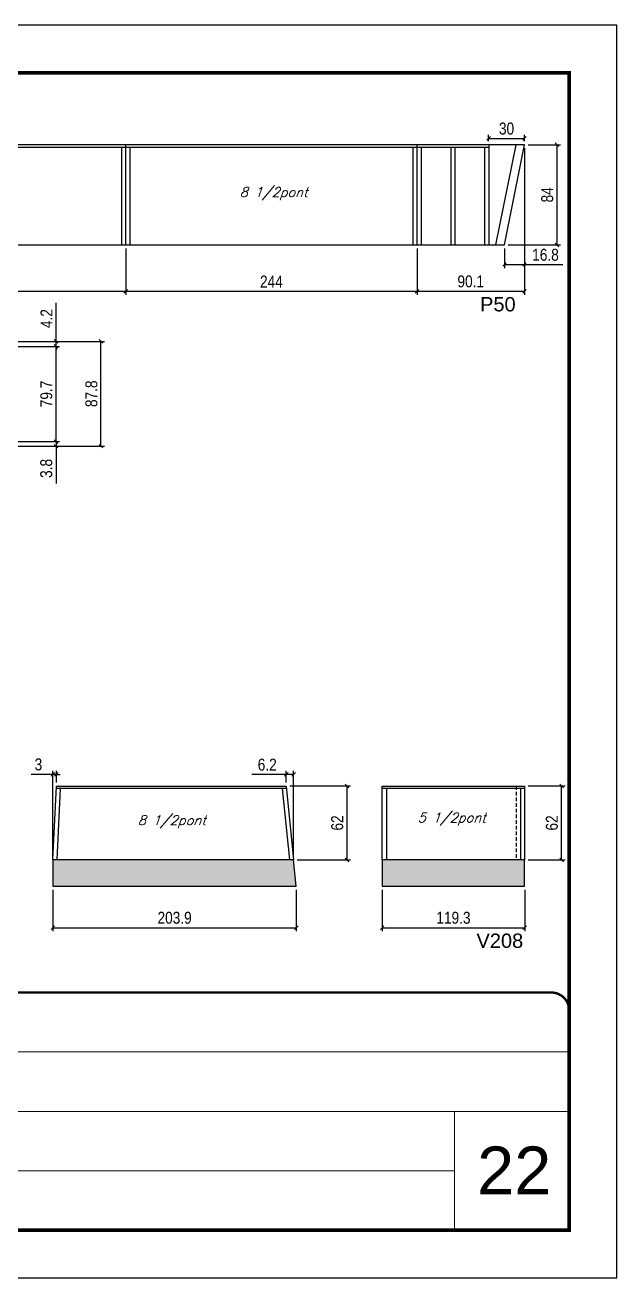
# Model space of a CAD drawing. Extents: x 3309 to 9590, y -2522 to 15424.
# Drawn here: x 5897 to 6393, y 7815 to 8865 of the extents above; entities that cross this region are included whole.
import ezdxf

# ---------------------------------------------------------------- set-up
doc = ezdxf.new("R2010")
doc.units = 0
for name, pattern in [('CONTINUO', [0]), ('DASHED', [0.75, 0.5, -0.25]), ('HIDDEN2', [4.7625, 3.175, -1.5875])]:
    doc.linetypes.add(name, pattern=pattern)
for name, color, linetype in [('5', 5, 'Continuous'), ('COTA', 241, 'Continuous'), ('Painéis', 200, 'Continuous'), ('SARR_2.2x7', 40, 'Continuous'), ('SARR_3.5x7', 81, 'Continuous'), ('texto', 7, 'Continuous')]:
    doc.layers.add(name, color=color, linetype=linetype)
for name, color, linetype, lineweight in [('CARIMBO', 255, 'Continuous', 9), ('Folhas', 255, 'Continuous', 9), ('SARRAFO DE PRESSAO', 251, 'DASHED', 9)]:
    doc.layers.add(name, color=color, linetype=linetype, lineweight=lineweight)
doc.layers.add('Laje_Perimetro', color=7, linetype='Continuous', plot=False)
doc.styles.add('ARIAL', font='arial.ttf')
doc.styles.add('COTA TECNICA', font='techl___.ttf', dxfattribs={"height": 10})
doc.styles.add('Romans', font='romans.shx')
doc.styles.get("Standard").update_dxf_attribs({"font": 'arial.ttf'})
doc.styles.add('Tecnologia', font='')
doc.styles.get('Tecnologia').set_extended_font_data('Forgotten Futurist')
doc.dimstyles.new('PAINEL', dxfattribs={"dimtxt": 10, "dimasz": 3, "dimexe": 3, "dimexo": 3, "dimgap": 3, "dimtad": 1, "dimdec": 1, "dimzin": 12, "dimdsep": 46, "dimtxsty": 'COTA TECNICA', "dimblk1": 'OBLIQUE', "dimblk2": 'OBLIQUE', "dimsah": 1, "dimcen": 0.9, "dimclrd": 4, "dimclre": 4, "dimclrt": 240, "dimadec": 1, "dimazin": 3, "dimtfac": 1, "dimtdec": 1, "dimtmove": 0, "dimatfit": 3, "dimfxl": 1, "dimtolj": 1, "dimtzin": 12, "dimarcsym": 0})

# ---------------------------------------------------------------- blocks, each defined once
blk = doc.blocks.new('9999999999')
at = {"color": 30, "linetype": 'CONTINUO'}
for p, q in [((98564.6, 34230.2), (98564.6, 34429.4)), ((98564.6, 34379.6), (99584, 34379.6)), ((98564.6, 34329.8), (99488, 34329.8)), ((99584, 34329.8), (99488, 34329.8)), ((99488, 34329.8), (99488, 34230.2)), ((98564.6, 34280), (99488, 34280))]:
    blk.add_line(p, q, dxfattribs=at)
at = {"color": 30, "linetype": 'CONTINUO', "const_width": 2}
blk.add_lwpolyline([(99584, 34230.2), (99584, 34414.4, 0.414214), (99569, 34429.4), (98229, 34429.4, 0.414214), (98214, 34414.4), (98214, 34245.2, 0.414214), (98229, 34230.2), (99584, 34230.2)], format="xyb", dxfattribs=at)
at = {"layer": 'Folhas'}
blk.add_lwpolyline([(98139, 34190.2), (99624, 34190.2), (99624, 35240.2), (98139, 35240.2)], close=True, dxfattribs=at)
at = {"layer": 'Folhas', "color": 30, "const_width": 3}
blk.add_lwpolyline([(98214, 34230.2), (99584, 34230.2), (99584, 35200.2), (98214, 35200.2)], close=True, dxfattribs=at)
at = {"color": 7, "linetype": 'Continuous', "ltscale": 5, "style": 'ARIAL'}
for s, height, p in [('SKR', 15.48, (98837.7, 34393.1)), ('LEAF LOEFGREN', 15.483, (98837.7, 34343.3)), ('2° SUBSOLO INFERIOR', 15.483, (98837.7, 34293.5)), ('NOVA SISTEMAS CONSTRUTIVOS', 11.059, (98263.2, 34267.2)), ('LATERAIS DE VIGAS', 15.483, (98837.7, 34243.7))]:
    blk.add_text(s, height=height, dxfattribs=at).set_placement(p)
at = {"layer": 'Folhas', "color": 7, "style": 'Tecnologia', "width": 1.5}
for s, p in [('CLIENTE:', (98573.7, 34397.2)), ('OBRA:', (98573.7, 34347.3)), ('PAVIMENTO:', (98573.7, 34297.5)), ('PROJETO:', (98573.7, 34247.7))]:
    blk.add_text(s, height=14, dxfattribs=at).set_placement(p)
blk = doc.blocks.new('_Oblique')
at = {"color": 0, "linetype": 'ByBlock', "lineweight": -2}
blk.add_line((-0.5, -0.5), (0.5, 0.5), dxfattribs=at)
blk = doc.blocks.new('*D1701')
at = {"layer": 'COTA', "color": 4, "lineweight": -2, "transparency": 16777216}
for p, q in [((5737.4, 8677.7), (5737.4, 8638.9)), ((5981.4, 8677.7), (5981.4, 8638.9)), ((5737.4, 8641.9), (5981.4, 8641.9))]:
    blk.add_line(p, q, dxfattribs=at)
at = {"layer": 'Defpoints', "color": 0, "transparency": 16777216}
for p in [(5737.4, 8680.7), (5981.4, 8680.7), (5981.4, 8641.9)]:
    blk.add_point(p, dxfattribs=at)
at = {"layer": 'COTA', "color": 4, "lineweight": -2, "transparency": 16777216, "xscale": 3, "yscale": 3, "zscale": 3, "rotation": 180}
blk.add_blockref('_Oblique', (5737.4, 8641.9), dxfattribs=at)
at = {"layer": 'COTA', "color": 4, "lineweight": -2, "transparency": 16777216, "xscale": 3, "yscale": 3, "zscale": 3}
blk.add_blockref('_Oblique', (5981.4, 8641.9), dxfattribs=at)
at = {"layer": 'COTA', "color": 240, "transparency": 16777216, "insert": (5859.4, 8650), "char_height": 10, "attachment_point": 5, "style": 'COTA TECNICA'}
blk.add_mtext('\\A1;244', dxfattribs=at)
blk = doc.blocks.new('*D1702')
at = {"layer": 'COTA', "color": 4, "lineweight": -2, "transparency": 16777216}
for p, q in [((5981.4, 8677.7), (5981.4, 8638.9)), ((6225.4, 8677.7), (6225.4, 8638.9)), ((5981.4, 8641.9), (6225.4, 8641.9))]:
    blk.add_line(p, q, dxfattribs=at)
at = {"layer": 'Defpoints', "color": 0, "transparency": 16777216}
for p in [(5981.4, 8680.7), (6225.4, 8680.7), (6225.4, 8641.9)]:
    blk.add_point(p, dxfattribs=at)
at = {"layer": 'COTA', "color": 4, "lineweight": -2, "transparency": 16777216, "xscale": 3, "yscale": 3, "zscale": 3, "rotation": 180}
blk.add_blockref('_Oblique', (5981.4, 8641.9), dxfattribs=at)
at = {"layer": 'COTA', "color": 4, "lineweight": -2, "transparency": 16777216, "xscale": 3, "yscale": 3, "zscale": 3}
blk.add_blockref('_Oblique', (6225.4, 8641.9), dxfattribs=at)
at = {"layer": 'COTA', "color": 240, "transparency": 16777216, "insert": (6103.4, 8650), "char_height": 10, "attachment_point": 5, "style": 'COTA TECNICA'}
blk.add_mtext('\\A1;244', dxfattribs=at)
blk = doc.blocks.new('*D1703')
at = {"layer": 'COTA', "color": 4, "lineweight": -2, "transparency": 16777216}
for p, q in [((6315.4, 8761.7), (6315.4, 8638.9)), ((6225.4, 8677.7), (6225.4, 8638.9)), ((6225.4, 8641.9), (6315.4, 8641.9))]:
    blk.add_line(p, q, dxfattribs=at)
at = {"layer": 'Defpoints', "color": 0, "transparency": 16777216}
for p in [(6315.4, 8764.7), (6225.4, 8680.7), (6315.4, 8641.9)]:
    blk.add_point(p, dxfattribs=at)
at = {"layer": 'COTA', "color": 4, "lineweight": -2, "transparency": 16777216, "xscale": 3, "yscale": 3, "zscale": 3, "rotation": 180}
blk.add_blockref('_Oblique', (6225.4, 8641.9), dxfattribs=at)
at = {"layer": 'COTA', "color": 4, "lineweight": -2, "transparency": 16777216, "xscale": 3, "yscale": 3, "zscale": 3}
blk.add_blockref('_Oblique', (6315.4, 8641.9), dxfattribs=at)
at = {"layer": 'COTA', "color": 240, "transparency": 16777216, "insert": (6270.4, 8650.1), "char_height": 10, "attachment_point": 5, "style": 'COTA TECNICA'}
blk.add_mtext('\\A1;90.1', dxfattribs=at)
blk = doc.blocks.new('*D1705')
at = {"layer": 'COTA', "color": 4, "lineweight": -2, "transparency": 16777216}
for p, q in [((6315.4, 8761.7), (6315.4, 8661.3)), ((6298.7, 8677.7), (6298.7, 8661.3)), ((6298.7, 8664.3), (6315.4, 8664.3)), ((6315.4, 8664.3), (6347.5, 8664.3))]:
    blk.add_line(p, q, dxfattribs=at)
at = {"layer": 'Defpoints', "color": 0, "transparency": 16777216}
for p in [(6315.4, 8764.7), (6298.7, 8680.7), (6315.4, 8664.3)]:
    blk.add_point(p, dxfattribs=at)
at = {"layer": 'COTA', "color": 4, "lineweight": -2, "transparency": 16777216, "xscale": 3, "yscale": 3, "zscale": 3, "rotation": 180}
blk.add_blockref('_Oblique', (6298.7, 8664.3), dxfattribs=at)
at = {"layer": 'COTA', "color": 4, "lineweight": -2, "transparency": 16777216, "xscale": 3, "yscale": 3, "zscale": 3}
blk.add_blockref('_Oblique', (6315.4, 8664.3), dxfattribs=at)
at = {"layer": 'COTA', "color": 240, "transparency": 16777216, "insert": (6333, 8672.4), "char_height": 10, "attachment_point": 5, "style": 'COTA TECNICA'}
blk.add_mtext('\\A1;16.8', dxfattribs=at)
blk = doc.blocks.new('*D1706')
at = {"layer": 'COTA', "color": 4, "lineweight": -2, "transparency": 16777216}
for p, q in [((6285.4, 8767.7), (6285.4, 8773)), ((6285.4, 8770), (6315.4, 8770)), ((6315.4, 8767.7), (6315.4, 8773))]:
    blk.add_line(p, q, dxfattribs=at)
at = {"layer": 'Defpoints', "color": 0, "transparency": 16777216}
for p in [(6315.4, 8770), (6285.4, 8764.7), (6315.4, 8764.7)]:
    blk.add_point(p, dxfattribs=at)
at = {"layer": 'COTA', "color": 4, "lineweight": -2, "transparency": 16777216, "xscale": 3, "yscale": 3, "zscale": 3, "rotation": 180}
blk.add_blockref('_Oblique', (6285.4, 8770), dxfattribs=at)
at = {"layer": 'COTA', "color": 4, "lineweight": -2, "transparency": 16777216, "xscale": 3, "yscale": 3, "zscale": 3}
blk.add_blockref('_Oblique', (6315.4, 8770), dxfattribs=at)
at = {"layer": 'COTA', "color": 240, "transparency": 16777216, "insert": (6300.4, 8778.2), "char_height": 10, "attachment_point": 5, "style": 'COTA TECNICA'}
blk.add_mtext('\\A1;30', dxfattribs=at)
blk = doc.blocks.new('*D1717')
at = {"layer": 'COTA', "color": 4, "lineweight": -2, "transparency": 16777216}
for p, q in [((5823.7, 8515.9), (5926, 8515.9)), ((5923, 8515.9), (5923, 8518.9)), ((5923, 8515.9), (5923, 8512.1)), ((5862.1, 8512.1), (5926, 8512.1)), ((5923, 8512.1), (5923, 8480.7))]:
    blk.add_line(p, q, dxfattribs=at)
at = {"layer": 'Defpoints', "color": 0, "transparency": 16777216}
for p in [(5820.7, 8515.9), (5859.1, 8512.1), (5923, 8512.1)]:
    blk.add_point(p, dxfattribs=at)
at = {"layer": 'COTA', "color": 4, "lineweight": -2, "transparency": 16777216, "xscale": 3, "yscale": 3, "zscale": 3}
for p, rotation in [((5923, 8515.9), 270), ((5923, 8512.1), 90)]:
    blk.add_blockref('_Oblique', p, dxfattribs=dict(at, rotation=rotation))
at = {"layer": 'COTA', "color": 240, "transparency": 16777216, "insert": (5914.8, 8493.4), "char_height": 10, "attachment_point": 5, "rotation": 90, "style": 'COTA TECNICA'}
blk.add_mtext('\\A1;3.8', dxfattribs=at)
blk = doc.blocks.new('*D1718')
at = {"layer": 'COTA', "color": 4, "lineweight": -2, "transparency": 16777216}
for p, q in [((5870.4, 8595.7), (5926, 8595.7)), ((5923, 8515.9), (5923, 8595.7)), ((5823.7, 8515.9), (5926, 8515.9))]:
    blk.add_line(p, q, dxfattribs=at)
at = {"layer": 'Defpoints', "color": 0, "transparency": 16777216}
for p in [(5867.4, 8595.7), (5923, 8595.7), (5820.7, 8515.9)]:
    blk.add_point(p, dxfattribs=at)
at = {"layer": 'COTA', "color": 4, "lineweight": -2, "transparency": 16777216, "xscale": 3, "yscale": 3, "zscale": 3}
for p, rotation in [((5923, 8595.7), 90), ((5923, 8515.9), 270)]:
    blk.add_blockref('_Oblique', p, dxfattribs=dict(at, rotation=rotation))
at = {"layer": 'COTA', "color": 240, "transparency": 16777216, "insert": (5914.9, 8555.8), "char_height": 10, "attachment_point": 5, "rotation": 90, "style": 'COTA TECNICA'}
blk.add_mtext('\\A1;79.7', dxfattribs=at)
blk = doc.blocks.new('*D1720')
at = {"layer": 'COTA', "color": 4, "lineweight": -2, "transparency": 16777216}
for p, q in [((5923, 8599.9), (5923, 8632.1)), ((5828, 8599.9), (5926, 8599.9)), ((5923, 8595.7), (5923, 8599.9)), ((5870.4, 8595.7), (5926, 8595.7)), ((5923, 8595.7), (5923, 8592.7))]:
    blk.add_line(p, q, dxfattribs=at)
at = {"layer": 'Defpoints', "color": 0, "transparency": 16777216}
for p in [(5825, 8599.9), (5923, 8599.9), (5867.4, 8595.7)]:
    blk.add_point(p, dxfattribs=at)
at = {"layer": 'COTA', "color": 4, "lineweight": -2, "transparency": 16777216, "xscale": 3, "yscale": 3, "zscale": 3}
for p, rotation in [((5923, 8599.9), 270), ((5923, 8595.7), 90)]:
    blk.add_blockref('_Oblique', p, dxfattribs=dict(at, rotation=rotation))
at = {"layer": 'COTA', "color": 240, "transparency": 16777216, "insert": (5915, 8619), "char_height": 10, "attachment_point": 5, "rotation": 90, "style": 'COTA TECNICA'}
blk.add_mtext('\\A1;4.2', dxfattribs=at)
blk = doc.blocks.new('*D1721')
at = {"layer": 'COTA', "color": 4, "lineweight": -2, "transparency": 16777216}
for p, q in [((5828, 8599.9), (5963.6, 8599.9)), ((5960.6, 8512.1), (5960.6, 8599.9)), ((5862.1, 8512.1), (5963.6, 8512.1))]:
    blk.add_line(p, q, dxfattribs=at)
at = {"layer": 'Defpoints', "color": 0, "transparency": 16777216}
for p in [(5825, 8599.9), (5960.6, 8599.9), (5859.1, 8512.1)]:
    blk.add_point(p, dxfattribs=at)
at = {"layer": 'COTA', "color": 4, "lineweight": -2, "transparency": 16777216, "xscale": 3, "yscale": 3, "zscale": 3}
for p, rotation in [((5960.6, 8599.9), 90), ((5960.6, 8512.1), 270)]:
    blk.add_blockref('_Oblique', p, dxfattribs=dict(at, rotation=rotation))
at = {"layer": 'COTA', "color": 240, "transparency": 16777216, "insert": (5952.6, 8556), "char_height": 10, "attachment_point": 5, "rotation": 90, "style": 'COTA TECNICA'}
blk.add_mtext('\\A1;87.8', dxfattribs=at)
blk = doc.blocks.new('*D1726')
at = {"layer": 'COTA', "color": 4, "lineweight": -2, "transparency": 16777216}
for p, q in [((6318.4, 8764.7), (6345.6, 8764.7)), ((6342.6, 8764.7), (6342.6, 8680.7)), ((6301.7, 8680.7), (6345.6, 8680.7))]:
    blk.add_line(p, q, dxfattribs=at)
at = {"layer": 'Defpoints', "color": 0, "transparency": 16777216}
for p in [(6315.4, 8764.7), (6298.7, 8680.7), (6342.6, 8680.7)]:
    blk.add_point(p, dxfattribs=at)
at = {"layer": 'COTA', "color": 4, "lineweight": -2, "transparency": 16777216, "xscale": 3, "yscale": 3, "zscale": 3}
for p, rotation in [((6342.6, 8764.7), 90), ((6342.6, 8680.7), 270)]:
    blk.add_blockref('_Oblique', p, dxfattribs=dict(at, rotation=rotation))
at = {"layer": 'COTA', "color": 240, "transparency": 16777216, "insert": (6334.5, 8722.7), "char_height": 10, "attachment_point": 5, "rotation": 90, "style": 'COTA TECNICA'}
blk.add_mtext('\\A1;84', dxfattribs=at)
blk = doc.blocks.new('*D1830')
at = {"layer": 'COTA', "color": 4, "lineweight": -2, "transparency": 16777216}
for p, q in [((6318.6, 8227.3), (6349.5, 8227.3)), ((6346.5, 8165.3), (6346.5, 8227.3)), ((6318.6, 8165.3), (6349.5, 8165.3))]:
    blk.add_line(p, q, dxfattribs=at)
at = {"layer": 'Defpoints', "color": 0, "transparency": 16777216}
for p in [(6315.6, 8227.3), (6346.5, 8227.3), (6315.6, 8165.3)]:
    blk.add_point(p, dxfattribs=at)
at = {"layer": 'COTA', "color": 4, "lineweight": -2, "transparency": 16777216, "xscale": 3, "yscale": 3, "zscale": 3}
for p, rotation in [((6346.5, 8227.3), 90), ((6346.5, 8165.3), 270)]:
    blk.add_blockref('_Oblique', p, dxfattribs=dict(at, rotation=rotation))
at = {"layer": 'COTA', "color": 240, "transparency": 16777216, "insert": (6338.4, 8196.3), "char_height": 10, "attachment_point": 5, "rotation": 90, "style": 'COTA TECNICA'}
blk.add_mtext('\\A1;62', dxfattribs=at)
blk = doc.blocks.new('*D1851')
at = {"layer": 'COTA', "color": 4, "lineweight": -2, "transparency": 16777216}
for p, q in [((5920.3, 8140.3), (5920.3, 8105.5)), ((6124.2, 8140.3), (6124.2, 8105.5)), ((5920.3, 8108.5), (6124.2, 8108.5))]:
    blk.add_line(p, q, dxfattribs=at)
at = {"layer": 'Defpoints', "color": 0, "transparency": 16777216}
for p in [(5920.3, 8143.3), (6124.2, 8143.3), (6124.2, 8108.5)]:
    blk.add_point(p, dxfattribs=at)
at = {"layer": 'COTA', "color": 4, "lineweight": -2, "transparency": 16777216, "xscale": 3, "yscale": 3, "zscale": 3, "rotation": 180}
blk.add_blockref('_Oblique', (5920.3, 8108.5), dxfattribs=at)
at = {"layer": 'COTA', "color": 4, "lineweight": -2, "transparency": 16777216, "xscale": 3, "yscale": 3, "zscale": 3}
blk.add_blockref('_Oblique', (6124.2, 8108.5), dxfattribs=at)
at = {"layer": 'COTA', "color": 240, "transparency": 16777216, "insert": (6022.3, 8116.8), "char_height": 10, "attachment_point": 5, "style": 'COTA TECNICA'}
blk.add_mtext('\\A1;203.9', dxfattribs=at)
blk = doc.blocks.new('*D1852')
at = {"layer": 'COTA', "color": 4, "lineweight": -2, "transparency": 16777216}
for p, q in [((6118.8, 8227.3), (6169.7, 8227.3)), ((6166.7, 8227.3), (6166.7, 8165.3)), ((6125, 8165.3), (6169.7, 8165.3))]:
    blk.add_line(p, q, dxfattribs=at)
at = {"layer": 'Defpoints', "color": 0, "transparency": 16777216}
for p in [(6115.8, 8227.3), (6122, 8165.3), (6166.7, 8165.3)]:
    blk.add_point(p, dxfattribs=at)
at = {"layer": 'COTA', "color": 4, "lineweight": -2, "transparency": 16777216, "xscale": 3, "yscale": 3, "zscale": 3}
for p, rotation in [((6166.7, 8227.3), 90), ((6166.7, 8165.3), 270)]:
    blk.add_blockref('_Oblique', p, dxfattribs=dict(at, rotation=rotation))
at = {"layer": 'COTA', "color": 240, "transparency": 16777216, "insert": (6158.6, 8196.3), "char_height": 10, "attachment_point": 5, "rotation": 90, "style": 'COTA TECNICA'}
blk.add_mtext('\\A1;62', dxfattribs=at)
blk = doc.blocks.new('*D1854')
at = {"layer": 'COTA', "color": 4, "lineweight": -2, "transparency": 16777216}
for p, q in [((6196.2, 8140.3), (6196.2, 8105.5)), ((6315.6, 8140.3), (6315.6, 8105.5)), ((6196.2, 8108.5), (6315.6, 8108.5))]:
    blk.add_line(p, q, dxfattribs=at)
at = {"layer": 'Defpoints', "color": 0, "transparency": 16777216}
for p in [(6196.2, 8143.3), (6315.6, 8143.3), (6315.6, 8108.5)]:
    blk.add_point(p, dxfattribs=at)
at = {"layer": 'COTA', "color": 4, "lineweight": -2, "transparency": 16777216, "xscale": 3, "yscale": 3, "zscale": 3, "rotation": 180}
blk.add_blockref('_Oblique', (6196.2, 8108.5), dxfattribs=at)
at = {"layer": 'COTA', "color": 4, "lineweight": -2, "transparency": 16777216, "xscale": 3, "yscale": 3, "zscale": 3}
blk.add_blockref('_Oblique', (6315.6, 8108.5), dxfattribs=at)
at = {"layer": 'COTA', "color": 240, "transparency": 16777216, "insert": (6255.9, 8116.8), "char_height": 10, "attachment_point": 5, "style": 'COTA TECNICA'}
blk.add_mtext('\\A1;119.3', dxfattribs=at)
blk = doc.blocks.new('*D1858')
at = {"layer": 'COTA', "color": 4, "lineweight": -2, "transparency": 16777216}
for p, q in [((5920.3, 8237), (5902, 8237)), ((5920.3, 8168.3), (5920.3, 8240)), ((5923.3, 8237), (5920.3, 8237)), ((5923.3, 8230.3), (5923.3, 8240)), ((5923.3, 8237), (5926.3, 8237))]:
    blk.add_line(p, q, dxfattribs=at)
at = {"layer": 'Defpoints', "color": 0, "transparency": 16777216}
for p in [(5920.3, 8237), (5923.3, 8227.3), (5920.3, 8165.3)]:
    blk.add_point(p, dxfattribs=at)
at = {"layer": 'COTA', "color": 4, "lineweight": -2, "transparency": 16777216, "xscale": 3, "yscale": 3, "zscale": 3}
blk.add_blockref('_Oblique', (5920.3, 8237), dxfattribs=at)
at = {"layer": 'COTA', "color": 4, "lineweight": -2, "transparency": 16777216, "xscale": 3, "yscale": 3, "zscale": 3, "rotation": 180}
blk.add_blockref('_Oblique', (5923.3, 8237), dxfattribs=at)
at = {"layer": 'COTA', "color": 240, "transparency": 16777216, "insert": (5908.2, 8245.3), "char_height": 10, "attachment_point": 5, "style": 'COTA TECNICA'}
blk.add_mtext('\\A1;3', dxfattribs=at)
blk = doc.blocks.new('*D1859')
at = {"layer": 'COTA', "color": 4, "lineweight": -2, "transparency": 16777216}
for p, q in [((6115.8, 8237), (6086.9, 8237)), ((6115.8, 8230.3), (6115.8, 8240)), ((6122, 8237), (6115.8, 8237)), ((6122, 8168.3), (6122, 8240))]:
    blk.add_line(p, q, dxfattribs=at)
at = {"layer": 'Defpoints', "color": 0, "transparency": 16777216}
for p in [(6115.8, 8237), (6115.8, 8227.3), (6122, 8165.3)]:
    blk.add_point(p, dxfattribs=at)
at = {"layer": 'COTA', "color": 4, "lineweight": -2, "transparency": 16777216, "xscale": 3, "yscale": 3, "zscale": 3, "rotation": 180}
blk.add_blockref('_Oblique', (6115.8, 8237), dxfattribs=at)
at = {"layer": 'COTA', "color": 4, "lineweight": -2, "transparency": 16777216, "xscale": 3, "yscale": 3, "zscale": 3}
blk.add_blockref('_Oblique', (6122, 8237), dxfattribs=at)
at = {"layer": 'COTA', "color": 240, "transparency": 16777216, "insert": (6099.9, 8245.1), "char_height": 10, "attachment_point": 5, "style": 'COTA TECNICA'}
blk.add_mtext('\\A1;6.2', dxfattribs=at)

msp = doc.modelspace()

# ---------------------------------------------------------------- hatches: boundary and pattern name
at = {"layer": 'COTA'}
h = msp.add_hatch(dxfattribs=at)
h.set_pattern_fill('AR-CONC', color=256, scale=0.03)
h.set_pattern_definition([(50, (-5443.118, -74.221), (5.46554, -0.4781726), [0.5715, -6.2865]), (355, (-5443.118, -74.221), (-1.0573026, 5.7317054), [0.4572, -5.0292175]), (100.451445, (-5442.6627, -74.2606), (4.4082374, 5.2535326), [0.4857003, -5.3427073]), (46.1842, (-5443.118, -72.697), (8.1323712, -1.2612698), [0.85725, -9.42975]), (96.63556, (-5442.4404, -72.802), (7.122124, 7.4227837), [0.7285507, -8.0140682]), (351.18415, (-5443.118, -72.697), (7.122124, 7.4227837), [0.685799, -7.543792]), (21, (-5442.356, -73.078), (4.5484317, -3.067956), [0.5715, -6.2865]), (326, (-5442.356, -73.078), (1.8540609, 5.525639), [0.4572, -5.0292]), (71.451445, (-5441.977, -73.3335), (6.4024926, 2.457683), [0.4857003, -5.3426981]), (37.5, (-5443.1181, -74.2208), (0.0926581, 2.53665117), [0, -4.96824, 0, -5.1054, 0, -5.04825]), (7.5, (-5443.118, -74.2208), (2.0045899, 3.00541724), [0, -2.91084, 0, -4.85394, 0, -1.92405]), (327.5, (-5444.8174, -74.2208), (4.06771786, -0.17186232), [0, -1.905, 0, -5.9436, 0, -7.8867]), (317.5, (-5445.5794, -74.2208), (4.4438754, 0.7627947), [0, -2.4765, 0, -3.94716, 0, -5.6007])])
h.paths.add_polyline_path([(5848.99, 8143.26), (5848.99, 8165.26), (5284.08, 8165.26), (5284.08, 8143.26)])
h.paths.add_polyline_path([(6124.21, 8143.26), (6122.01, 8165.26), (5920.32, 8165.26), (5920.32, 8143.26)])
h.paths.add_polyline_path([(6315.55, 8143.26), (6315.55, 8165.26), (6289.23, 8165.26), (6219.1, 8165.26), (6204.55, 8165.26), (6196.2, 8165.26), (6196.2, 8143.26)])

# ---------------------------------------------------------------- linework, layer by layer
for p, q in [((5920.32, 8165.26), (5920.32, 8143.26)), ((6124.21, 8143.26), (6122.01, 8165.26)), ((6196.2, 8165.26), (6196.2, 8143.26)), ((6315.55, 8143.26), (6315.55, 8165.26)), ((5920.32, 8143.26), (6124.21, 8143.26)), ((6196.2, 8143.26), (6315.55, 8143.26))]:
    msp.add_line(p, q, dxfattribs=at)
at = {"layer": 'Laje_Perimetro'}
msp.add_lwpolyline([(6392.87, 8864.98), (4907.87, 8864.98), (4907.87, 7814.98), (6392.87, 7814.98)], close=True, dxfattribs=at)
at = {"layer": 'Painéis', "linetype": 'ByBlock'}
for p, q in [((6315.44, 8764.68), (5741.48, 8764.68)), ((5981.38, 8680.68), (5981.38, 8764.68)), ((6225.38, 8680.68), (6225.38, 8764.68)), ((6298.66, 8680.68), (6315.44, 8764.68)), ((5737.38, 8680.68), (6298.66, 8680.68)), ((5920.32, 8165.26), (5923.35, 8227.26)), ((5923.35, 8227.26), (6115.81, 8227.26)), ((6115.81, 8227.26), (6122.01, 8165.26)), ((6122.01, 8165.26), (5920.32, 8165.26))]:
    msp.add_line(p, q, dxfattribs=at)
msp.add_lwpolyline([(6196.2, 8227.26), (6204.55, 8227.26), (6219.1, 8227.26), (6289.23, 8227.26), (6315.55, 8227.26), (6315.55, 8165.26), (6289.23, 8165.26), (6219.1, 8165.26), (6204.55, 8165.26), (6196.2, 8165.26)], close=True, dxfattribs=at)
at = {"layer": 'SARR_2.2x7', "linetype": 'Continuous'}
for p, q in [((5981.38, 8762.48), (5741.37, 8762.48)), ((6225.38, 8762.48), (5981.38, 8762.48)), ((6285.44, 8762.48), (6225.38, 8762.48)), ((6291.53, 8680.68), (6308.31, 8764.68)), ((6116.03, 8225.06), (5923.24, 8225.06)), ((6315.55, 8225.06), (6196.2, 8225.06))]:
    msp.add_line(p, q, dxfattribs=at)
at = {"layer": 'SARR_2.2x7', "linetype": 'HIDDEN2'}
msp.add_line((6308.55, 8227.26), (6308.55, 8165.26), dxfattribs=at)
at = {"layer": 'SARR_3.5x7'}
for p, q in [((5977.88, 8762.48), (5977.88, 8680.68)), ((5984.88, 8762.48), (5984.88, 8680.68)), ((6221.88, 8762.48), (6221.88, 8680.68)), ((6228.88, 8762.48), (6228.88, 8680.68)), ((6253.63, 8762.48), (6253.63, 8680.68)), ((6257.13, 8762.48), (6257.13, 8680.68)), ((6281.94, 8762.48), (6281.94, 8680.68)), ((6285.44, 8764.68), (6285.44, 8680.68)), ((5923.83, 8165.26), (5926.74, 8225.06)), ((6112.51, 8225.06), (6118.49, 8165.26)), ((6199.7, 8225.06), (6199.7, 8165.26)), ((6312.05, 8225.06), (6312.05, 8165.26))]:
    msp.add_line(p, q, dxfattribs=at)

# ---------------------------------------------------------------- block references
at = {"layer": 'SARRAFO DE PRESSAO', "color": 6, "linetype": 'ByBlock'}
msp.add_blockref('9999999999', (-93231.11, -26375.22), dxfattribs=at)

# ---------------------------------------------------------------- texts
at = {"layer": '5', "linetype": 'Continuous'}
for s, p in [('P50', (6278.2, 8625.02)), ('V208', (6275.2, 8091.6))]:
    msp.add_text(s, height=12, rotation=0.00004, dxfattribs=at).set_placement(p)
at = {"layer": 'CARIMBO', "style": 'ARIAL'}
msp.add_text('22', height=40, dxfattribs=at).set_placement((6275.73, 7885.13))
at = {"layer": 'texto', "color": 2, "char_height": 8, "attachment_point": 5, "style": 'Romans'}
for s, insert in [('{\\Q19;\\C256;8 1/2pont}', (6105.32, 8723.68)), ('{\\Q19;\\C256;8 1/2pont}', (6019.99, 8197.26)), ('{\\Q19;\\C256;5 1/2pont}', (6254.51, 8199.46))]:
    msp.add_mtext(s, dxfattribs=dict(at, insert=insert))

# ---------------------------------------------------------------- dimensions: what is measured, and where the dimension line sits
at = {"layer": 'COTA'}
for base, p1, p2, picture, middle in [((6315.44, 8769.95), (6285.44, 8764.68), (6315.44, 8764.68), '*D1706', (6300.44, 8778.17)), ((6315.44, 8641.93), (6225.38, 8680.68), (6315.44, 8764.68), '*D1703', (6270.41, 8650.06)), ((6315.44, 8664.26), (6298.66, 8680.68), (6315.44, 8764.68), '*D1705', (6332.99, 8672.38)), ((5981.38, 8641.93), (5737.38, 8680.68), (5981.38, 8680.68), '*D1701', (5859.38, 8650)), ((5920.32, 8237.04), (5923.35, 8227.26), (5920.32, 8165.26), '*D1858', (5908.16, 8245.26)), ((6115.81, 8237.04), (6122.01, 8165.26), (6115.81, 8227.26), '*D1859', (6099.86, 8245.14)), ((6124.21, 8108.5), (5920.32, 8143.26), (6124.21, 8143.26), '*D1851', (6022.27, 8116.75)), ((6315.5518, 8108.5044), (6196.2026, 8143.2551), (6315.5518, 8143.2551), '*D1854', (6255.8772, 8116.7529))]:
    dim = msp.add_linear_dim(base=base, p1=p1, p2=p2, dimstyle='PAINEL', dxfattribs=at)
    dim.commit()
    dim.dimension.update_dxf_attribs({"geometry": picture, "text_midpoint": middle})
for base, p1, p2, picture, middle in [((6342.61, 8680.68), (6315.44, 8764.68), (6298.66, 8680.68), '*D1726', (6334.52, 8722.68)), ((5923.04, 8599.93), (5867.42, 8595.69), (5824.99, 8599.93), '*D1720', (5914.96, 8619.01)), ((5960.65, 8599.93), (5859.06, 8512.11), (5824.99, 8599.93), '*D1721', (5952.55, 8556.02)), ((5923.037, 8595.6897), (5820.6973, 8515.9428), (5867.4179, 8595.6897), '*D1718', (5914.9347, 8555.8162)), ((5923.04, 8512.11), (5820.7, 8515.94), (5859.06, 8512.11), '*D1717', (5914.8, 8493.41)), ((6166.71, 8165.26), (6115.81, 8227.26), (6122.01, 8165.26), '*D1852', (6158.61, 8196.26)), ((6346.49, 8227.26), (6315.55, 8165.26), (6315.55, 8227.26), '*D1830', (6338.38, 8196.26))]:
    dim = msp.add_linear_dim(base=base, p1=p1, p2=p2, angle=90, dimstyle='PAINEL', dxfattribs=at)
    dim.commit()
    dim.dimension.update_dxf_attribs({"geometry": picture, "text_midpoint": middle})
dim = msp.add_linear_dim(base=(6225.38, 8641.93), p1=(5981.38, 8680.68), p2=(6225.38, 8680.68), dimstyle='PAINEL', override={"dimtmove": 1}, dxfattribs=at)
dim.commit()
dim.dimension.update_dxf_attribs({"geometry": '*D1702', "text_midpoint": (6103.38, 8650)})

doc.saveas('drawing.dxf')
